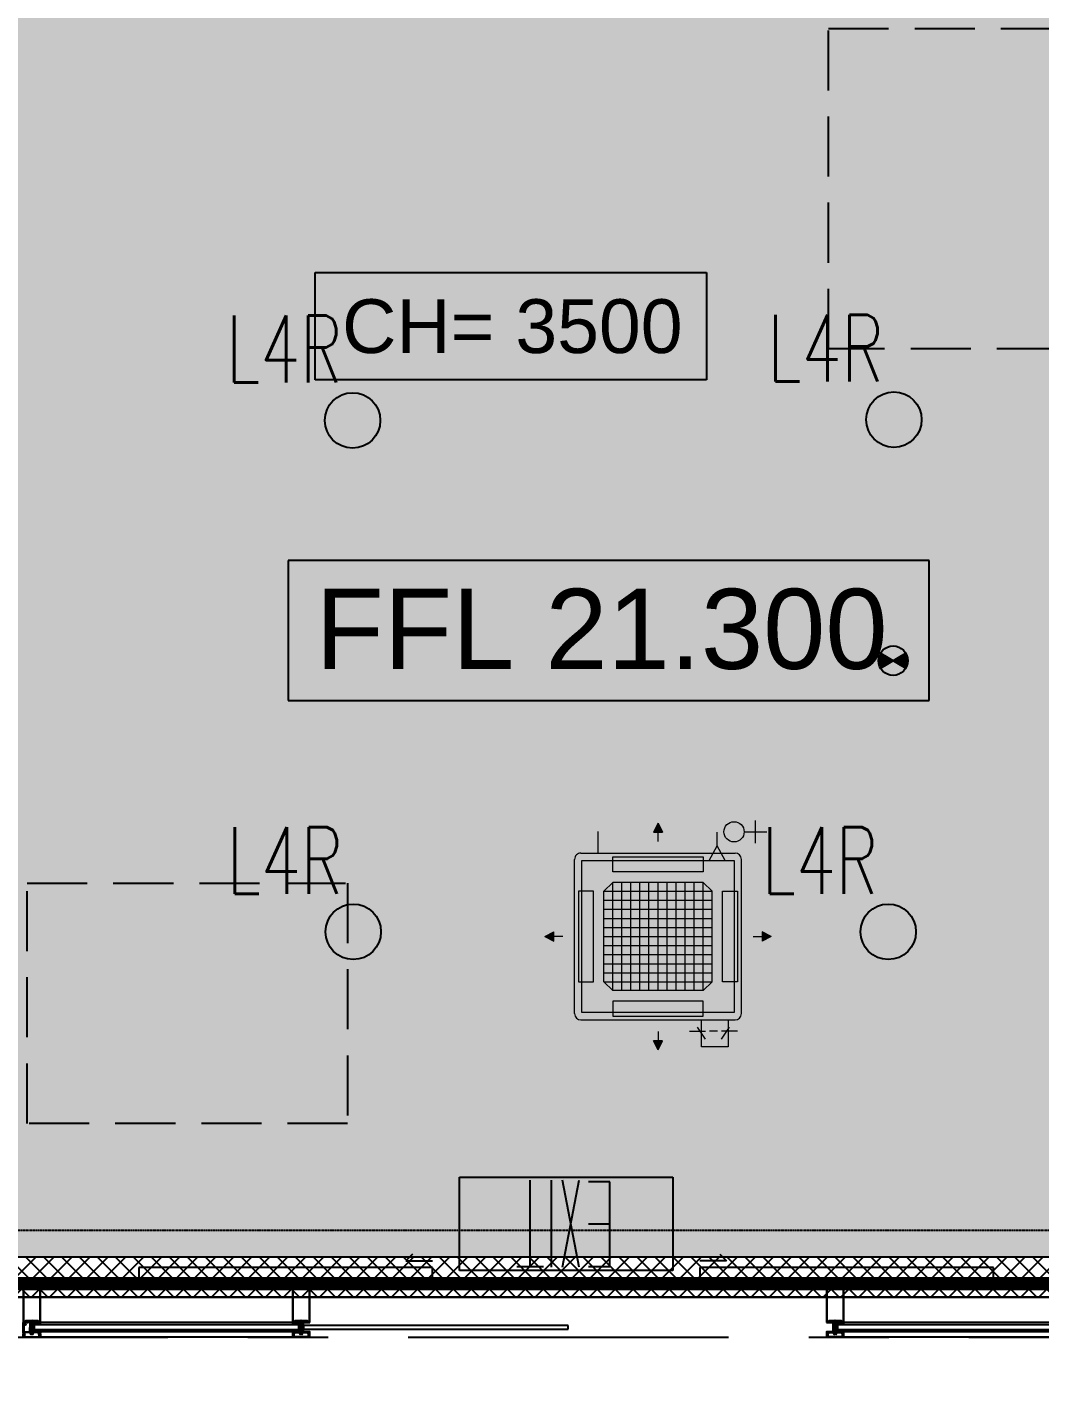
# Model space of a CAD drawing. Header units: millimetres. Extents: x -92759 to 184353, y -15225 to 86714.
# Drawn here: x -51233 to -47441, y 29966 to 35046 of the extents above; entities that cross this region are included whole.
import ezdxf

# ---------------------------------------------------------------- set-up
doc = ezdxf.new("R2010")
doc.units = ezdxf.units.MM
for name, pattern in [('Dash', [952.5, 476.25, -476.25]), ('HIDDEN', [0.375, 0.25, -0.125]), ('IDA - Grid Line', [2100, 1200, -300, 300, -300]), ('IDA - Hidden 065', [322.5, 225, -97.5])]:
    doc.linetypes.add(name, pattern=pattern)
for name, color, linetype in [('0-1', 9, 'Continuous'), ('0-Motion Sensor', 1, 'Continuous'), ('A-_ANOT----_D', 8, 'Continuous'), ('A-_CLADMULN_E', 8, 'Continuous'), ('A-_CLADPANL_E', 8, 'Continuous'), ('A-_DETA----_ED', 8, 'Continuous'), ('A-_DOOR----_E', 8, 'Continuous'), ('A-_FURT----_E-1', 8, 'Continuous'), ('A-_WALL----_E', 8, 'Continuous'), ('A-PATT-CONC', 8, 'Continuous'), ('E-_LITG _ CKT -DB', 1, 'HIDDEN'), ('E-legend', 1, 'Continuous'), ('HF', 7, 'Continuous'), ('HF Text', 7, 'Continuous'), ('M-ACMV_FCU', 5, 'Continuous'), ('PDF_M-_ACON----_E-N', 7, 'Continuous')]:
    doc.layers.add(name, color=color, linetype=linetype)
for name, color, linetype, lineweight in [('A--', 134, '500-1-RP', 25), ('HFI 9MM FPB', 94, 'Continuous', 5), ('M-ACMV_CDP', 190, 'DRAIN_PIPE', 25), ('M-ACMV_FCU-2', 86, 'Continuous', 9), ('M-ACMV_PWR', 1, 'REFRIGERANT', 25), ('M-ACMV_REF_PIPE', 134, '500-1-RP', 25), ('M-ACMV_VCD', 7, 'Continuous', 25)]:
    doc.layers.add(name, color=color, linetype=linetype, lineweight=lineweight)
for name, color, linetype, true_color in [('A-_DETA----_E-3', 1, 'IDA - Hidden 065', 0xff0000), ('A-_DETA----_ED-1', 9, 'Continuous', 0x808080), ('A-_DETA----_ED-2', 1, 'Continuous', 0xff0000), ('E-_LIGT----_E', 1, 'Continuous', 0xff0000), ('S-_ANOTGRID_E-1', 9, 'IDA - Grid Line', 0x808080)]:
    doc.layers.add(name, color=color, linetype=linetype, true_color=true_color)
doc.styles.add('Arial_2', font='arial.ttf', dxfattribs={"height": 300})
doc.styles.add('Arial_4', font='arial.ttf', dxfattribs={"height": 1.8})
doc.styles.add('Simplex', font='simplex_.ttf', dxfattribs={"width": 0.7, "height": 450})
doc.styles.get("Standard").update_dxf_attribs({"font": 'arial.ttf'})
doc.linetypes.add('500-1-RP', pattern='A,0.75,-0.5,0.75,-0.5,0.75,-0.5,0.75,-1.7,["RP",Standard,S=1,R=0,X=-1,Y=-0.5],-1.7', length=7.9)
doc.linetypes.add('DRAIN_PIPE', pattern='A,0.5,-0.2,["D",Standard,S=0.1,R=0,X=-0.1,Y=-0.05],-0.25', length=0.95)
doc.linetypes.add('REFRIGERANT', pattern='A,15,-5.08,["R",Standard,S=2.54,R=0,X=-2.54,Y=-1.27],-5.08', length=25.16)

# ---------------------------------------------------------------- blocks, each defined once
blk = doc.blocks.new('IDA - Exit Sign - IDA - Exit Sign - One Side-7541936-BLK8_RHH_1ST STOREY PLAN')
at = {"layer": 'A-_DETA----_ED-2'}
for p, q in [((-163.9, -115.1), (-163.9, -432.5)), ((-83.9, -115.1), (-163.9, -115.1)), ((-48.9, -112.8), (14, -437.8)), ((14, -112.8), (-48.9, -437.8)), ((55.1, -112.8), (55.1, -437.8)), ((185.1, -115.3), (85.1, -115.3)), ((135.1, -115.3), (135.1, -437.8)), ((-83.9, -275), (-163.9, -275)), ((-163.9, -432.5), (-83.9, -432.5))]:
    blk.add_line(p, q, dxfattribs=at)
at = {"layer": 'E-_LIGT----_E'}
for p, q in [((-400, -450), (-400, -100)), ((-400, -100), (400, -100)), ((400, -100), (400, -450)), ((400, -450), (-400, -450))]:
    blk.add_line(p, q, dxfattribs=at)
blk = doc.blocks.new('IDA - CurtainPanel - Glazed Panel - Single - Clear-10190687-BLK8_RHH_1ST STOREY PLAN')
at = {"layer": 'A-_CLADPANL_E'}
for p, q in [((495.65625, 9), (-495.65625, 9)), ((-495.65625, 9), (-495.65625, -9)), ((495.65625, -9), (495.65625, 9)), ((-495.65625, -9), (495.65625, -9))]:
    blk.add_line(p, q, dxfattribs=at)
blk = doc.blocks.new('Rectangular Mullion - IDA - Rectangular - 200mm - Bottom - Left-10190701-BLK8_RHH_1ST STOREY PLAN')
at = {"layer": 'A-_CLADMULN_E'}
for p, q in [((4564.5, -42738.8), (3621, -42738.8)), ((3621, -42892.3), (3621, -42883.8)), ((4564.5, -42883.8), (3621, -42883.8)), ((3621, -42918.8), (3621, -42910.3)), ((4564.5, -42918.8), (3621, -42918.8)), ((4564.5, -42883.8), (4564.5, -42892.3)), ((4564.5, -42910.3), (4564.5, -42918.3)), ((4564.5, -42938.8), (3621, -42938.8))]:
    blk.add_line(p, q, dxfattribs=at)
blk = doc.blocks.new('Rectangular Mullion - IDA - Rectangular - 200mm - Bottom - Left-10190693-BLK8_RHH_1ST STOREY PLAN')
at = {"layer": 'A-_CLADMULN_E'}
for p, q in [((7556, -42738.8), (6629.5, -42738.8)), ((6629.5, -42892.3), (6629.5, -42883.8)), ((7579.8, -42883.8), (6629.5, -42883.8)), ((6629.5, -42918.3), (6629.5, -42910.3)), ((7556, -42918.8), (6629.5, -42918.8)), ((7597, -42938.8), (6629.5, -42938.8))]:
    blk.add_line(p, q, dxfattribs=at)
blk = doc.blocks.new('Rectangular Mullion - 200L X 65D mm-7421965-BLK8_RHH_1ST STOREY PLAN')
at = {"layer": 'A-_DETA----_ED'}
for p, q in [((32.5, 162.5), (-32.5, 162.5)), ((-32.5, 162.5), (-32.5, 17.5)), ((-30, 160), (-25.1, 160)), ((-30, 20), (-30, 160)), ((-23.6, 158.4), (-23.6, 156.9)), ((-23.6, 156.9), (-17.7, 156.9)), ((-17.7, 156.9), (-17.7, 158.4)), ((-16.1, 160), (16.1, 160)), ((17.7, 158.4), (17.7, 156.9)), ((17.7, 156.9), (23.6, 156.9)), ((23.6, 156.9), (23.6, 158.4)), ((25.1, 160), (30, 160)), ((30, 160), (30, 20)), ((32.5, 17.5), (32.5, 162.5)), ((-32.5, 11.2), (-32.5, 17.5)), ((-32.5, 17.5), (-21, 17.5)), ((-32.5, 11.2), (-23.1, 11.2)), ((-32.5, -22.7), (-32.5, 11.2)), ((-24, 20), (-30, 20)), ((-30, 7.1), (-30, -16)), ((-23.1, 8.6), (-28.4, 8.6)), ((-24, 23.1), (-24, 20)), ((-23.3, 17.5), (-23.3, 11.2)), ((-4.1, 23.8), (-23.2, 23.8)), ((-22.3, 10.4), (-22.3, 9.4)), ((-20.2, 21.3), (-17.9, 21.3)), ((-17.1, 17.5), (-13.8, 17.5)), ((-13.1, 18.3), (-13.1, 20.5)), ((-12.3, 21.3), (-5.9, 21.3)), ((-10.5, 21.3), (-10.5, 19.4)), ((-9.7, 18.7), (-8, 18.7)), ((-8, 18.7), (-8, 2)), ((-7.7, 1.7), (-6.7, 1.7)), ((-6.4, 1.5), (-6.4, 0.1)), ((-5.4, 4.6), (-5.4, 19.8)), ((-3.5, 4.6), (-5.4, 4.6)), ((-5.1, 20.5), (-5.1, 18.3)), ((-4.3, 17.5), (-0.8, 17.5)), ((-2.6, 20.8), (-2.6, 22.3)), ((2.6, 20.8), (-2.6, 20.8)), ((-2.5, -1.8), (-1.1, 3.8)), ((-0.8, 17.5), (0, 18.3)), ((0, 18.3), (0.8, 17.5)), ((0.8, 17.5), (4.3, 17.5)), ((1.1, 3.8), (2.5, -1.8)), ((2.6, 22.3), (2.6, 20.8)), ((5.4, 4.6), (3.5, 4.6)), ((23.2, 23.8), (4.1, 23.8)), ((5.1, 18.3), (5.1, 20.5)), ((5.4, 19.8), (5.4, 4.6)), ((5.9, 21.3), (12.3, 21.3)), ((6.4, 0.1), (6.4, 1.5)), ((6.7, 1.7), (7.7, 1.7)), ((8, 18.7), (9.7, 18.7)), ((8, 2), (8, 18.7)), ((10.5, 19.4), (10.5, 21.3)), ((13.1, 20.5), (13.1, 18.3)), ((13.8, 17.5), (17.1, 17.5)), ((17.9, 21.3), (20.2, 21.3)), ((21, 17.5), (32.5, 17.5)), ((24, 20), (24, 23.1)), ((30, 20), (24, 20)), ((-32.5, -37.5), (-32.5, -25.3)), ((32.5, -37.5), (-32.5, -37.5)), ((-30.7, -23.5), (-31.7, -23.5)), ((-30.5, -25.8), (-31.2, -25.8)), ((-31.2, -25.8), (-31.2, -36.2)), ((-31.2, -36.2), (-15.9, -36.2)), ((-31, -23.7), (-30.5, -23.7)), ((-27.6, -30.6), (-30.3, -26)), ((-28.4, -17.5), (-5.7, -17.5)), ((-27.4, -20), (-27.4, -26.9)), ((-8.3, -20), (-27.4, -20)), ((-27.4, -26.9), (-25.9, -29.6)), ((-15.9, -36.2), (0, -36)), ((-8.3, -20), (-7.6, -20.7)), ((-8, -12.1), (-8, -0.5)), ((-6.9, -12.1), (-8, -12.1)), ((-6.7, -0.2), (-7.7, -0.2)), ((-0.4, -20.7), (-7.6, -20.7)), ((-6.9, -12.1), (-6.6, -12.5)), ((-6.6, -12.5), (-6.2, -12.1)), ((-6.2, -12.1), (-4.3, -12.1)), ((-5.3, -17.1), (-5.7, -17.5)), ((-5, -17.5), (-5.3, -17.1)), ((5, -17.5), (-5, -17.5)), ((-2.4, -1.4), (-4.9, -4.3)), ((-4.9, -4.3), (4.9, -4.3)), ((-4.9, -4.3), (-4.9, -12.1)), ((-4.3, -12.1), (-3.9, -12.5)), ((-3.9, -12.5), (-3.6, -12.1)), ((-3.6, -12.1), (-2.5, -12.1)), ((-2.5, -12.1), (-2.5, -1.6)), ((2.4, -1.4), (-2.4, -1.4)), ((-0.4, -20.7), (0, -20.3)), ((0, -20.3), (0.4, -20.7)), ((0, -36), (15.9, -36.2)), ((7.6, -20.7), (0.4, -20.7)), ((4.9, -4.3), (2.4, -1.4)), ((2.5, -1.8), (2.5, -12.1)), ((2.5, -12.1), (3.6, -12.1)), ((3.6, -12.1), (3.9, -12.5)), ((3.9, -12.5), (4.3, -12.1)), ((4.3, -12.1), (6.2, -12.1)), ((4.9, -4.3), (4.9, -12.1)), ((5.3, -17.1), (5, -17.5)), ((5.7, -17.5), (5.3, -17.1)), ((5.7, -17.5), (25.9, -17.5)), ((6.2, -12.1), (6.6, -12.5)), ((6.6, -12.5), (6.9, -12.1)), ((7.7, -0.2), (6.7, -0.2)), ((8, -12.1), (6.9, -12.1)), ((7.6, -20.7), (8.3, -20)), ((8, -12.1), (8, -0.5)), ((23, -20), (8.3, -20)), ((15.9, -36.2), (31.2, -36.2)), ((23, -22), (23, -20)), ((27.4, -23.5), (24.5, -23.5)), ((25.9, -29.6), (27.4, -26.9)), ((26.8, -21.3), (29, -21.3)), ((27.4, -26.9), (27.4, -23.5)), ((30.3, -26), (27.6, -30.6)), ((29.9, -17.5), (32, -17.5)), ((30.5, -23.7), (31, -23.7)), ((31.2, -25.8), (30.5, -25.8)), ((31.7, -23.5), (30.7, -23.5)), ((31.2, -36.2), (31.2, -25.8)), ((32.5, -18), (32.5, -22.7)), ((32.5, -25.3), (32.5, -37.5))]:
    blk.add_line(p, q, dxfattribs=at)
for centre, radius, start, end in [((-25.1, 158.4), 1.52, 0, 90), ((-16.1, 158.4), 1.52, 90, 180), ((16.1, 158.4), 1.52, 0, 90), ((25.1, 158.4), 1.52, 90, 180), ((-28.4, 7.1), 1.52, 90, 180), ((-23.2, 23.1), 0.762, 90, 180), ((-23.1, 10.4), 0.762, 360, 90), ((-23.1, 9.4), 0.762, 270, 0), ((-20.2, 20), 1.27, 90, 180), ((-19.2, 19.8), 2.29, 180, 225.1897), ((-21, 17.9), 0.381, 270, 45.1897), ((-17.9, 20), 1.27, 0, 90), ((-17.1, 17.9), 0.381, 134.8103, 270), ((-18.9, 19.8), 2.29, 314.8103, 0), ((-13.8, 18.3), 0.762, 270, 0), ((-12.3, 20.5), 0.762, 90, 180), ((-9.7, 19.4), 0.762, 180, 270), ((-7.7, 2), 0.254, 180, 270), ((-6.9, 19.8), 1.52, 360, 90), ((-6.7, 1.5), 0.254, 360, 90), ((-6.7, 0.1), 0.254, 270, 360), ((-5.9, 20.5), 0.762, 0, 90), ((-4.3, 18.3), 0.762, 180, 270), ((-4.1, 22.3), 1.52, 360, 90), ((0, 3.5), 3.63, 17.5064, 162.4936), ((0, 3.5), 1.09, 15, 165), ((4.1, 22.3), 1.52, 90, 180), ((4.3, 18.3), 0.762, 270, 0), ((5.9, 20.5), 0.762, 90, 180), ((6.9, 19.8), 1.52, 90, 180), ((6.7, 1.5), 0.254, 90, 180), ((6.7, 0.1), 0.254, 180, 270), ((7.7, 2), 0.254, 270, 0), ((9.7, 19.4), 0.762, 270, 0), ((12.3, 20.5), 0.762, 0, 90), ((13.8, 18.3), 0.762, 180, 270), ((17.9, 20), 1.27, 90, 180), ((18.9, 19.8), 2.29, 180, 225.1897), ((17.1, 17.9), 0.381, 270, 45.1897), ((20.2, 20), 1.27, 0, 90), ((21, 17.9), 0.381, 134.8103, 270), ((19.2, 19.8), 2.29, 314.8103, 360), ((23.2, 23.1), 0.762, 0, 90), ((-31.7, -22.7), 0.762, 180, 270), ((-31, -25.3), 1.52, 90, 180), ((-30.7, -24.8), 1.27, 288.6629, 90), ((-30.5, -24.8), 1.02, 270, 90), ((-28.4, -16), 1.52, 180, 270), ((-26.8, -30.1), 1.02, 210, 30), ((-7.7, -0.5), 0.254, 90, 180), ((7.7, -0.5), 0.254, 0, 90), ((24.5, -22), 1.52, 180, 270), ((27.8, -19.8), 2.29, 134.8103, 180), ((26.8, -20), 1.27, 180, 270), ((26.8, -30.1), 1.02, 150, 330), ((25.9, -17.9), 0.381, 314.8103, 90), ((29, -20), 1.27, 270, 0), ((29.9, -17.9), 0.381, 90, 225.1897), ((30.7, -24.8), 1.27, 90, 251.3371), ((30.5, -24.8), 1.02, 90, 270), ((28, -19.8), 2.29, 0, 45.1897), ((31, -25.3), 1.52, 360, 90), ((31.7, -22.7), 0.762, 270, 0), ((32, -18), 0.508, 0, 90)]:
    blk.add_arc(centre, radius, start, end, dxfattribs=at)
at = {"layer": 'A-_DETA----_ED-1'}
for p, q in [((0, 25.9), (-2.4, 23.5)), ((-2.4, 23.5), (-2.4, -1.4)), ((2.4, 23.5), (0, 25.9)), ((2.4, -1.4), (2.4, 23.5)), ((-8, -17.5), (-8, -12.1)), ((-6.3, -21.7), (-6.3, -20.7)), ((6.3, -21.7), (-6.3, -21.7)), ((-5.2, -25.2), (-5.2, -21.7)), ((-5.1, -25.3), (5.1, -25.3)), ((3.9, -26.1), (-3.9, -26.1)), ((-2.6, -25.2), (-2.6, -21.7)), ((-2.5, -12.1), (-2.5, -17.5)), ((2.5, -12.1), (2.5, -17.5)), ((2.6, -25.2), (2.6, -21.7)), ((5.2, -25.2), (5.2, -21.7)), ((6.3, -20.7), (6.3, -21.7)), ((8, -12.1), (8, -17.5))]:
    blk.add_line(p, q, dxfattribs=at)
for centre, radius, start, end in [((-3.9, -24.7), 1.38, 200.9416, 339.0732), ((0, -21.9), 4.19, 234.2873, 305.7127), ((3.9, -24.7), 1.38, 200.9416, 339.0732)]:
    blk.add_arc(centre, radius, start, end, dxfattribs=at)
blk = doc.blocks.new('Rectangular Mullion - IDA - Rectangular - 200mm - Bottom - Left-9692084-BLK8_RHH_1ST STOREY PLAN')
at = {"layer": 'A-_CLADMULN_E'}
for p, q in [((0, 37.5), (-65, 37.5)), ((-65, 37.5), (-65, 17.5)), ((-65, 17.5), (-41, 17.5)), ((-41, 17.5), (-41, -17.5)), ((0, -162.5), (0, 37.5)), ((-41, -17.5), (-65, -17.5)), ((-65, -17.5), (-65, -162.5)), ((-65, -162.5), (0, -162.5))]:
    blk.add_line(p, q, dxfattribs=at)
blk = doc.blocks.new('Rectangular Mullion - 200L X 65D mm-6848285-BLK8_RHH_1ST STOREY PLAN')
at = {"layer": 'A-_DETA----_ED'}
for p, q in [((32.5, 163), (-32.5, 163)), ((-32.5, 163), (-32.5, 18)), ((-30, 160.5), (-25.1, 160.5)), ((-30, 20.5), (-30, 160.5)), ((-23.6, 158.9), (-23.6, 157.4)), ((-23.6, 157.4), (-17.7, 157.4)), ((-17.7, 157.4), (-17.7, 158.9)), ((-16.1, 160.5), (16.1, 160.5)), ((17.7, 158.9), (17.7, 157.4)), ((17.7, 157.4), (23.6, 157.4)), ((23.6, 157.4), (23.6, 158.9)), ((25.1, 160.5), (30, 160.5)), ((30, 160.5), (30, 20.5)), ((32.5, 18), (32.5, 163)), ((-32.5, 18), (-21, 18)), ((-24, 20.5), (-30, 20.5)), ((-24, 23.6), (-24, 20.5)), ((-4.1, 24.3), (-23.2, 24.3)), ((-20.2, 21.8), (-17.9, 21.8)), ((-17.1, 18), (-13.8, 18)), ((-13.1, 18.8), (-13.1, 21)), ((-12.3, 21.8), (-5.9, 21.8)), ((-10.5, 21.8), (-10.5, 19.9)), ((-9.7, 19.2), (-8, 19.2)), ((-8, 19.2), (-8, 2.5)), ((-8, -11.6), (-8, 0)), ((-7.7, 2.2), (-6.7, 2.2)), ((-6.7, 0.3), (-7.7, 0.3)), ((-6.4, 2), (-6.4, 0.6)), ((-5.4, 5.1), (-5.4, 20.3)), ((-3.5, 5.1), (-5.4, 5.1)), ((-5.1, 21), (-5.1, 18.8)), ((-4.3, 18), (-0.8, 18)), ((-2.6, 21.3), (-2.6, 22.8)), ((2.6, 21.3), (-2.6, 21.3)), ((-2.5, -1.3), (-1.1, 4.3)), ((-0.8, 18), (0, 18.8)), ((0, 18.8), (0.8, 18)), ((0.8, 18), (4.3, 18)), ((1.1, 4.3), (2.5, -1.3)), ((2.6, 22.8), (2.6, 21.3)), ((5.4, 5.1), (3.5, 5.1)), ((23.2, 24.3), (4.1, 24.3)), ((5.1, 18.8), (5.1, 21)), ((5.4, 20.3), (5.4, 5.1)), ((5.9, 21.8), (12.3, 21.8)), ((6.4, 0.6), (6.4, 2)), ((6.7, 2.2), (7.7, 2.2)), ((7.7, 0.3), (6.7, 0.3)), ((8, 19.2), (9.7, 19.2)), ((8, 2.5), (8, 19.2)), ((8, -11.6), (8, 0)), ((10.5, 19.9), (10.5, 21.8)), ((13.1, 21), (13.1, 18.8)), ((13.8, 18), (17.1, 18)), ((17.9, 21.8), (20.2, 21.8)), ((21, 18), (32.5, 18)), ((24, 20.5), (24, 23.6)), ((30, 20.5), (24, 20.5)), ((-32.5, -17.5), (-32.5, -22.2)), ((-32.5, -24.8), (-32.5, -37)), ((-32.5, -37), (32.5, -37)), ((-29.9, -17), (-32, -17)), ((-31.7, -23), (-30.7, -23)), ((-31.2, -25.3), (-30.5, -25.3)), ((-31.2, -35.7), (-31.2, -25.3)), ((-15.9, -35.7), (-31.2, -35.7)), ((-30.5, -23.2), (-31, -23.2)), ((-30.3, -25.5), (-27.6, -30.1)), ((-26.8, -20.8), (-29, -20.8)), ((-27.4, -23), (-24.5, -23)), ((-27.4, -26.4), (-27.4, -23)), ((-25.9, -29.1), (-27.4, -26.4)), ((-5.7, -17), (-25.9, -17)), ((-23, -19.5), (-8.3, -19.5)), ((-23, -21.5), (-23, -19.5)), ((0, -35.5), (-15.9, -35.7)), ((-8.3, -19.5), (-7.6, -20.2)), ((-6.9, -11.6), (-8, -11.6)), ((-0.4, -20.2), (-7.6, -20.2)), ((-6.9, -11.6), (-6.6, -12)), ((-6.6, -12), (-6.2, -11.6)), ((-6.2, -11.6), (-4.3, -11.6)), ((-5.3, -16.6), (-5.7, -17)), ((-5, -17), (-5.3, -16.6)), ((5, -17), (-5, -17)), ((-2.4, -0.9), (-4.9, -3.8)), ((-4.9, -3.8), (4.9, -3.8)), ((-4.9, -3.8), (-4.9, -11.6)), ((-4.3, -11.6), (-3.9, -12)), ((-3.9, -12), (-3.6, -11.6)), ((-3.6, -11.6), (-2.5, -11.6)), ((-2.5, -11.6), (-2.5, -1.1)), ((2.4, -0.9), (-2.4, -0.9)), ((-0.4, -20.2), (0, -19.8)), ((0, -19.8), (0.4, -20.2)), ((15.9, -35.7), (0, -35.5)), ((7.6, -20.2), (0.4, -20.2)), ((4.9, -3.8), (2.4, -0.9)), ((2.5, -1.3), (2.5, -11.6)), ((2.5, -11.6), (3.6, -11.6)), ((3.6, -11.6), (3.9, -12)), ((3.9, -12), (4.3, -11.6)), ((4.3, -11.6), (6.2, -11.6)), ((4.9, -3.8), (4.9, -11.6)), ((5.3, -16.6), (5, -17)), ((5.7, -17), (5.3, -16.6)), ((25.9, -17), (5.7, -17)), ((6.2, -11.6), (6.6, -12)), ((6.6, -12), (6.9, -11.6)), ((8, -11.6), (6.9, -11.6)), ((7.6, -20.2), (8.3, -19.5)), ((8.3, -19.5), (23, -19.5)), ((31.2, -35.7), (15.9, -35.7)), ((23, -19.5), (23, -21.5)), ((24.5, -23), (27.4, -23)), ((25.5, -19.5), (25.5, -19.3)), ((27.4, -26.4), (25.9, -29.1)), ((29, -20.8), (26.8, -20.8)), ((27.4, -23), (27.4, -26.4)), ((27.6, -30.1), (30.3, -25.5)), ((32, -17), (29.9, -17)), ((30.3, -19.3), (30.3, -19.5)), ((31, -23.2), (30.5, -23.2)), ((30.5, -25.3), (31.2, -25.3)), ((30.7, -23), (31.7, -23)), ((31.2, -25.3), (31.2, -35.7)), ((32.5, -22.2), (32.5, -17.5)), ((32.5, -37), (32.5, -24.8))]:
    blk.add_line(p, q, dxfattribs=at)
for centre, radius, start, end in [((-25.1, 158.9), 1.52, 0, 90), ((-16.1, 158.9), 1.52, 90, 180), ((16.1, 158.9), 1.52, 0, 90), ((25.1, 158.9), 1.52, 90, 180), ((-23.2, 23.6), 0.762, 90, 180), ((-20.2, 20.5), 1.27, 90, 180), ((-19.2, 20.3), 2.29, 180, 225.1897), ((-21, 18.4), 0.381, 270, 45.1897), ((-17.9, 20.5), 1.27, 0, 90), ((-17.1, 18.4), 0.381, 134.8103, 270), ((-18.9, 20.3), 2.29, 314.8103, 0), ((-13.8, 18.8), 0.762, 270, 0), ((-12.3, 21), 0.762, 90, 180), ((-9.7, 19.9), 0.762, 180, 270), ((-7.7, 2.5), 0.254, 180, 270), ((-7.7, 0), 0.254, 90, 180), ((-6.9, 20.3), 1.52, 360, 90), ((-6.7, 2), 0.254, 360, 90), ((-6.7, 0.6), 0.254, 270, 360), ((-5.9, 21), 0.762, 0, 90), ((-4.3, 18.8), 0.762, 180, 270), ((-4.1, 22.8), 1.52, 360, 90), ((0, 4), 3.63, 17.5064, 162.4936), ((0, 4), 1.09, 15, 165), ((4.1, 22.8), 1.52, 90, 180), ((4.3, 18.8), 0.762, 270, 0), ((5.9, 21), 0.762, 90, 180), ((6.9, 20.3), 1.52, 90, 180), ((6.7, 2), 0.254, 90, 180), ((6.7, 0.6), 0.254, 180, 270), ((7.7, 2.5), 0.254, 270, 0), ((7.7, 0), 0.254, 0, 90), ((9.7, 19.9), 0.762, 270, 0), ((12.3, 21), 0.762, 0, 90), ((13.8, 18.8), 0.762, 180, 270), ((17.9, 20.5), 1.27, 90, 180), ((18.9, 20.3), 2.29, 180, 225.1897), ((17.1, 18.4), 0.381, 270, 45.1897), ((20.2, 20.5), 1.27, 0, 90), ((21, 18.4), 0.381, 134.8103, 270), ((19.2, 20.3), 2.29, 314.8103, 0), ((23.2, 23.6), 0.762, 0, 90), ((-32, -17.5), 0.508, 90, 180), ((-31.7, -22.2), 0.762, 180, 270), ((-31, -24.8), 1.52, 90, 180), ((-30.7, -24.3), 1.27, 288.6629, 90), ((-30.5, -24.3), 1.02, 270, 90), ((-28, -19.3), 2.29, 134.8103, 180), ((-29, -19.5), 1.27, 180, 270), ((-29.9, -17.4), 0.381, 314.8103, 90), ((-26.8, -29.6), 1.02, 210, 30), ((-26.8, -19.5), 1.27, 270, 0), ((-25.9, -17.4), 0.381, 90, 225.1897), ((-27.8, -19.3), 2.29, 0, 45.1897), ((-24.5, -21.5), 1.52, 270, 0), ((24.5, -21.5), 1.52, 180, 270), ((27.8, -19.3), 2.29, 134.8103, 180), ((26.8, -19.5), 1.27, 180, 270), ((26.8, -29.6), 1.02, 150, 330), ((25.9, -17.4), 0.381, 314.8103, 90), ((29, -19.5), 1.27, 270, 0), ((29.9, -17.4), 0.381, 90, 225.1897), ((30.7, -24.3), 1.27, 90, 251.3371), ((30.5, -24.3), 1.02, 90, 270), ((28, -19.3), 2.29, 0, 45.1897), ((31, -24.8), 1.52, 360, 90), ((31.7, -22.2), 0.762, 270, 0), ((32, -17.5), 0.508, 0, 90)]:
    blk.add_arc(centre, radius, start, end, dxfattribs=at)
at = {"layer": 'A-_DETA----_ED-1'}
for p, q in [((0, 26.4), (-2.4, 24)), ((-2.4, 24), (-2.4, -0.9)), ((2.4, 24), (0, 26.4)), ((2.4, -0.9), (2.4, 24)), ((-8, -17), (-8, -11.6)), ((-6.3, -21.2), (-6.3, -20.2)), ((6.4, -21.2), (-6.3, -21.2)), ((-5.2, -24.7), (-5.2, -21.2)), ((-5.1, -24.8), (5.1, -24.8)), ((3.9, -25.6), (-3.9, -25.6)), ((-2.6, -24.7), (-2.6, -21.2)), ((-2.5, -11.6), (-2.5, -17)), ((2.5, -11.6), (2.5, -17)), ((2.6, -24.7), (2.6, -21.2)), ((5.2, -24.7), (5.2, -21.2)), ((6.4, -20.2), (6.4, -21.2)), ((8, -11.6), (8, -17))]:
    blk.add_line(p, q, dxfattribs=at)
for centre, radius, start, end in [((-3.9, -24.2), 1.38, 200.9416, 339.0732), ((0, -21.4), 4.19, 234.2873, 305.7127), ((3.9, -24.2), 1.38, 200.9416, 339.0732)]:
    blk.add_arc(centre, radius, start, end, dxfattribs=at)
blk = doc.blocks.new('Rectangular Mullion - IDA - Rectangular - 200mm - Center-9692080-BLK8_RHH_1ST STOREY PLAN')
at = {"layer": 'A-_CLADMULN_E'}
for p, q in [((-32.5, 17), (-32.5, 37)), ((-32.5, 37), (32.5, 37)), ((-8.6875, 17), (-32.5, 17)), ((-8.6875, -18), (-8.6875, 17)), ((32.5, 17), (8.6875, 17)), ((8.6875, 17), (8.6875, -18)), ((32.5, 37), (32.5, 17)), ((-32.5, -163), (-32.5, -18)), ((-32.5, -18), (-8.6875, -18)), ((8.6875, -18), (32.5, -18)), ((32.5, -18), (32.5, -163)), ((32.5, -163), (-32.5, -163))]:
    blk.add_line(p, q, dxfattribs=at)
blk = doc.blocks.new('IDA - F - Double - Sliding - 2000L x 2200H - B8-SD01-10566338-BLK8_RHH_1ST STOREY PLAN')
at = {"layer": 'A-_DOOR----_E'}
for p, q in [((-500, -174), (-1600, -174)), ((-1600, -174), (-1600, -224)), ((-500, -224), (-500, -174)), ((1600, -174), (500, -174)), ((500, -174), (500, -224)), ((1600, -224), (1600, -174)), ((-1600, -224), (-500, -224)), ((-575, -274), (-600, -249)), ((-600, -249), (-500, -249)), ((500, -224), (1600, -224)), ((600, -249), (500, -249)), ((575, -274), (600, -249))]:
    blk.add_line(p, q, dxfattribs=at)
blk = doc.blocks.new('Spot Elevations - 16L x 3_5H - SFL-7417601-BLK8_RHH_1ST STOREY PLAN')
at = {"layer": 'A-_ANOT----_D'}
for p, q in [((16, 3.5), (0, 3.5)), ((0, 3.5), (0, 0)), ((16, 0), (16, 3.5)), ((0, 0), (16, 0))]:
    blk.add_line(p, q, dxfattribs=at)
blk = doc.blocks.new('A$Cb2bf8f38')
at = {"layer": 'A-_DETA----_E-3'}
for p, q in [((-5298.8, 1300), (-5298.8, 2500)), ((-5298.8, 2500), (-3798.8, 2500)), ((-3798.8, 1300), (-5298.8, 1300)), ((-8300, -700), (-7100, -700)), ((-8300, -1600), (-8300, -700)), ((-7100, -700), (-7100, -1600)), ((-7100, -1600), (-8300, -1600))]:
    blk.add_line(p, q, dxfattribs=at)
at = {"layer": 'A-_WALL----_E'}
for p, q in [((-6274, -2356.3), (-7265.3, -2356.3)), ((-7265.3, -2356.3), (-7265.3, -2369.8)), ((-7265.3, -2369.8), (-6274, -2369.8)), ((-6274, -2369.8), (-6274, -2356.3))]:
    blk.add_line(p, q, dxfattribs=at)
at = {"layer": 'S-_ANOTGRID_E-1'}
blk.add_line((-38373.1, -2400), (13584.7, -2400), dxfattribs=at)
at = {"layer": 'A-_ANOT----_D', "xscale": 149.9999999999999, "yscale": 149.9999999999999, "zscale": 149.9999999999999}
blk.add_blockref('Spot Elevations - 16L x 3_5H - SFL-7417601-BLK8_RHH_1ST STOREY PLAN', (-7322.6, -16.8), dxfattribs=at)
at = {"layer": 'A-_CLADMULN_E'}
for name, p in [('Rectangular Mullion - 200L X 65D mm-7421965-BLK8_RHH_1ST STOREY PLAN', (-8282.5, -2363)), ('Rectangular Mullion - IDA - Rectangular - 200mm - Bottom - Left-10190701-BLK8_RHH_1ST STOREY PLAN', (-11871, 40538.3)), ('Rectangular Mullion - 200L X 65D mm-6848285-BLK8_RHH_1ST STOREY PLAN', (-7274, -2363)), ('Rectangular Mullion - 200L X 65D mm-6848285-BLK8_RHH_1ST STOREY PLAN', (-5274, -2363)), ('Rectangular Mullion - IDA - Rectangular - 200mm - Bottom - Left-10190693-BLK8_RHH_1ST STOREY PLAN', (-11871, 40538.3))]:
    blk.add_blockref(name, p, dxfattribs=at)
at = {"layer": 'A-_CLADMULN_E', "rotation": 180}
blk.add_blockref('Rectangular Mullion - IDA - Rectangular - 200mm - Bottom - Left-9692084-BLK8_RHH_1ST STOREY PLAN', (-8315, -2363), dxfattribs=at)
at = {"layer": 'A-_CLADMULN_E', "extrusion": (0, 0, -1), "rotation": 180}
for p in [(7274, -2363), (5274, -2363)]:
    blk.add_blockref('Rectangular Mullion - IDA - Rectangular - 200mm - Center-9692080-BLK8_RHH_1ST STOREY PLAN', p, dxfattribs=at)
at = {"layer": 'A-_CLADPANL_E'}
for p in [(-7778.3, -2363), (-4769.7, -2363)]:
    blk.add_blockref('IDA - CurtainPanel - Glazed Panel - Single - Clear-10190687-BLK8_RHH_1ST STOREY PLAN', p, dxfattribs=at)
at = {"layer": 'A-_DOOR----_E', "rotation": 180}
blk.add_blockref('IDA - F - Double - Sliding - 2000L x 2200H - B8-SD01-10566338-BLK8_RHH_1ST STOREY PLAN', (-6281.5, -2363), dxfattribs=at)
at = {"layer": 'A-_FURT----_E-1', "rotation": 180}
blk.add_blockref('IDA - Exit Sign - IDA - Exit Sign - One Side-7541936-BLK8_RHH_1ST STOREY PLAN', (-6281.5, -2250.5), dxfattribs=at)
at = {"layer": 'A-_ANOT----_D', "insert": (-7220.8, 401.8), "char_height": 300, "width": 2563.601, "attachment_point": 1, "line_spacing_factor": 0.941778, "style": 'Arial_2'}
blk.add_mtext('FFL 21.300', dxfattribs=at)
blk = doc.blocks.new('RCP_B8L1')
at = {"layer": 'A-PATT-CONC'}
h = blk.add_hatch(dxfattribs=at)
h.set_pattern_fill('ANSI37', color=256, scale=15)
h.set_pattern_definition([(45, (-200000, 500000), (-33.67596, 33.67596), []), (135, (-200000, 500000), (-33.67596, -33.67596), [])])
h.paths.add_polyline_path([(-2529.04966, 467793.20229), (-2529.04966, 464761.70958), (3170.94439, 464761.70958), (3170.94439, 457211.70958), (7770.95034, 457211.70958), (7770.95034, 457661.70958), (11460.95032, 457661.70958), (11460.95032, 456911.7134), (14170.95033, 456911.7134), (14170.95033, 472661.70958), (14020.95033, 472661.70958), (14020.95033, 457061.70958), (11610.95032, 457061.70958), (11610.95032, 457811.70958), (7620.95034, 457811.70958), (7620.95034, 457361.70958), (3320.94439, 457361.70958), (3320.94439, 464911.70958), (-2379.04966, 464911.70958), (-2379.04966, 467793.20229)])
at = {"layer": 'HFI 9MM FPB'}
h = blk.add_hatch(dxfattribs=at)
h.set_pattern_fill('ANSI33', color=256, scale=50)
h.paths.add_polyline_path([(3420.95034, 503711.71507), (3420.95034, 499961.70958), (14170.95033, 499961.70958), (14170.95033, 498786.70958), (14170.95033, 496961.70958), (14620.95033, 496961.70958), (14620.95033, 495861.70958), (14170.95033, 495861.70958), (14170.95033, 487961.70958), (14770.95033, 487961.70958), (14770.95033, 488411.70958), (17420.95033, 488411.70958), (17420.95033, 489484.4), (17420.95033, 489561.70958), (19070.95033, 489561.70958), (19070.95033, 488561.70958), (18870.95033, 488561.70958), (18870.95033, 487961.70958), (19070.95033, 487961.70958), (19070.95033, 485386.70958), (15770.95033, 485386.70958), (15770.95033, 486036.70958), (14170.95033, 486036.70958), (14170.95033, 474361.70958), (16695.95033, 474361.70958), (16695.95033, 472561.70958), (14827.95033, 472561.70958), (14827.95033, 472661.70958), (14170.95033, 472661.70958), (14170.95033, 456911.7134), (11460.95032, 456911.7134), (11460.95032, 457661.70958), (7770.95034, 457661.70958), (7770.95034, 457211.70958), (3170.94439, 457211.70958), (3170.94439, 464761.70958), (-2529.04966, 464761.70958), (-2529.04966, 475336.70958), (5770.95034, 475336.70958), (5770.95034, 465361.70958), (12071.95033, 465361.70958), (12071.95033, 486011.70958), (3321.95033, 486011.70958), (3321.95033, 497561.70958), (-2879.04966, 497561.70958), (-2879.04966, 499961.70958), (1920.95034, 499961.70958), (1920.95034, 503711.71507), (2120.95034, 503711.71507)])
h.paths.add_polyline_path([(13420.95033, 497861.70958), (13420.95033, 457661.70958), (12820.95033, 457661.70958), (12820.95033, 497861.70958), (-2178.96619, 497861.70958), (-2178.96619, 499661.70958), (13420.95033, 499661.70958)], flags=16)
h.paths.add_polyline_path([(12070.95033, 496961.70958), (3671.95033, 496961.70959), (3671.95033, 486161.70959), (12070.95033, 486161.70958)], flags=16)
h.paths.add_polyline_path([(15120.95033, 488099.20958), (15120.95033, 486299.20958), (16320.95033, 486299.20958), (16320.95033, 485699.20958), (18720.95033, 485699.20958), (18720.95033, 488099.20958)], flags=16)
h.paths.add_polyline_path([(8070.95034, 463261.70958), (11870.95034, 463261.70958), (11870.95034, 459461.70958), (8070.95034, 459461.70958)], flags=0)
h.paths.add_polyline_path([(7920.95034, 463411.70958), (12020.95034, 463411.70958), (12020.95034, 459311.70958), (7920.95034, 459311.70958)], flags=16)
h.paths.add_polyline_path([(-1979.04966, 474849.20967), (5220.95034, 474849.20967), (5220.95034, 465249.22398), (-1979.04966, 465249.22398)], flags=16)
h.paths.add_polyline_path([(-2529.04966, 467793.20229), (-2529.04966, 464761.70958), (3170.94439, 464761.70958), (3170.94439, 457211.70958), (7770.95034, 457211.70958), (7770.95034, 457661.70958), (11460.95032, 457661.70958), (11460.95032, 456911.7134), (14170.95033, 456911.7134), (14170.95033, 472661.70958), (14020.95033, 472661.70958), (14020.95033, 457061.70958), (11610.95032, 457061.70958), (11610.95032, 457811.70958), (7620.95034, 457811.70958), (7620.95034, 457361.70958), (3320.94439, 457361.70958), (3320.94439, 464911.70958), (-2379.04966, 464911.70958), (-2379.04966, 467793.20229), (-2379.04966, 475186.70967), (5620.95034, 475186.70967), (5620.95034, 465211.72398), (12220.95033, 465211.72398), (12220.95033, 486011.70958), (12070.95033, 486011.70958), (12070.95033, 465361.72398), (5770.95034, 465361.72398), (5770.95034, 475336.70967), (-2529.04966, 475336.70967)], flags=16)
at = {"layer": 'HF'}
for points in [[(14170.95033, 472661.70958), (14170.95033, 456911.7134), (11460.95032, 456911.7134), (11460.95032, 457661.70958), (7770.95034, 457661.70958), (7770.95034, 457211.70958), (3170.94439, 457211.70958), (3170.94439, 464761.70958), (-2529.04966, 464761.70958), (-2529.04966, 475336.70958)], [(-2529.04966, 467793.20229), (-2529.04966, 464761.70958), (3170.94439, 464761.70958), (3170.94439, 457211.70958), (7770.95034, 457211.70958), (7770.95034, 457661.70958), (11460.95032, 457661.70958), (11460.95032, 456911.7134), (14170.95033, 456911.7134), (14170.95033, 472661.70958), (14020.95033, 472661.70958), (14020.95033, 457061.70958), (11610.95032, 457061.70958), (11610.95032, 457811.70958), (7620.95034, 457811.70958), (7620.95034, 457361.70958), (3320.94439, 457361.70958), (3320.94439, 464911.70958), (-2379.04966, 464911.70958), (-2379.04966, 467793.20229)]]:
    blk.add_lwpolyline(points, dxfattribs=at)
at = {"layer": 'HF', "linetype": 'Dash', "ltscale": 0.0005}
blk.add_lwpolyline([(12220.95033, 486011.70958), (12320.95033, 486011.70958), (12320.95033, 465111.72398), (5520.95034, 465111.72398), (5520.95034, 475086.70967), (-2279.04966, 475086.70967), (-2279.04966, 467793.20229), (-2279.04966, 465011.70958), (3420.94439, 465011.70958), (3420.94439, 457461.70958), (7520.95034, 457461.70958), (7520.95034, 457911.70958), (11710.95032, 457911.70958), (11710.95032, 457161.70958), (13920.95033, 457161.70958), (13920.95033, 472661.70958), (14020.95033, 472661.70958)], dxfattribs=at)
at = {"layer": 'HF Text', "insert": (4750.41842, 460947.53062), "char_height": 201.462343, "width": 1263.3462081, "attachment_point": 1, "style": 'Arial_4', "bg_fill": 16, "box_fill_scale": 1.5, "bg_fill_color": 256, "bg_fill_transparency": 0}
blk.add_mtext('CH= 3500', dxfattribs=at)
blk = doc.blocks.new('Motion Sensor')
at = {"layer": 'E-legend', "lineweight": 25}
h = blk.add_hatch(color=256, dxfattribs=at)
h.dxf.hatch_style = 1
h.paths.add_polyline_path([(10021, -17121.6), (9973.3, -17094.1, 0.131652), (9965.9, -17121.6, 0.131652), (9973.3, -17149.1)])
h = blk.add_hatch(color=256, dxfattribs=at)
h.dxf.hatch_style = 1
h.paths.add_polyline_path([(10068.6, -17094.1), (10021, -17121.6), (10068.6, -17149.1, 0.131652), (10076, -17121.6, 0.131652)])
for p, q in [((9973.3, -17094.1), (10068.6, -17149.1)), ((9973.3, -17149.1), (10068.6, -17094.1))]:
    blk.add_line(p, q, dxfattribs=at)
blk.add_circle((10021, -17121.6), 55, dxfattribs=at)
blk = doc.blocks.new('A$C020d881d')
at = {"layer": 'E-legend', "lineweight": 25}
blk.add_circle((818.7, 172), 103.8, dxfattribs=at)
at = {"layer": 'E-legend', "lineweight": 25, "style": 'Simplex', "width": 0.7}
blk.add_text('L4R', height=250, dxfattribs=at).set_placement((345.2, 314.3))
blk = doc.blocks.new('EL_B8_L1_R4')
at = {"color": 6, "linetype": 'HIDDEN', "ltscale": 40, "const_width": 50}
blk.add_lwpolyline([(13092.9, -27358.3), (13092.9, -43108.3), (10382.9, -43108.3), (10382.9, -42358.3), (6692.9, -42358.3), (6692.9, -42758.3), (2092.9, -42758.3), (2092.9, -35258.3), (-3607.1, -35258.3), (-3607.1, -24683.3), (4692.9, -24683.3), (4692.9, -34658.3), (10992.9, -34658.3), (10992.9, -14008.3), (2242.9, -14008.3), (2242.9, -2458.3), (-3957.1, -2458.3), (-3957.1, -58.3), (842.9, -58.3), (842.9, 3691.7), (2342.9, 3691.7), (2342.9, -58.3), (13092.9, -58.3), (13092.9, -12058.3)], dxfattribs=at)
at = {"layer": '0-Motion Sensor'}
blk.add_blockref('Motion Sensor', (-4285.3, -23304.1), dxfattribs=at)
at = {"layer": 'E-_LITG _ CKT -DB', "ltscale": 0.5}
for p in [(2892.8, -39698.2), (4920, -39695.3), (2895.3, -41612.9), (4898.9, -41612.9)]:
    blk.add_blockref('A$C020d881d', p, dxfattribs=at)
blk = doc.blocks.new('A$C7208cd76')
at = {"layer": 'M-ACMV_FCU', "lineweight": 5}
h = blk.add_hatch(color=256, dxfattribs=at)
h.dxf.hatch_style = 1
h.paths.add_polyline_path([(0, 424.1), (-17, 390.2), (17, 390.2)])
h = blk.add_hatch(color=256, dxfattribs=at)
h.dxf.hatch_style = 1
h.paths.add_polyline_path([(-424.1, 0), (-390.2, -17), (-390.2, 17)])
h = blk.add_hatch(color=256, dxfattribs=at)
h.dxf.hatch_style = 1
h.paths.add_polyline_path([(424.1, 0), (390.2, 17), (390.2, -17)])
h = blk.add_hatch(color=256, dxfattribs=at)
h.dxf.hatch_style = 1
h.paths.add_polyline_path([(0, -424.1), (17, -390.2), (-17, -390.2)])
for p, q in [((0, 424.1), (-17, 390.2)), ((0, 424.1), (17, 390.2)), ((-17, 390.2), (17, 390.2)), ((0, 356.2), (0, 390.2)), ((288.8, 312.5), (-288.8, 312.5)), ((288.9, 312.6), (288.9, 312.6)), ((-312.5, 288.8), (-312.5, -288.8)), ((312.5, 288.8), (312.5, -288.8)), ((312.6, 288.9), (312.6, 288.9)), ((-202.6, 169.6), (-169.6, 202.6)), ((-202.6, 169.6), (-202.6, -169.6)), ((202.6, 169.6), (-202.6, 169.6)), ((-169.6, 202.6), (169.6, 202.6)), ((-169.6, 202.6), (-169.6, -202.6)), ((-135.7, 202.6), (-135.7, -202.6)), ((-101.8, 202.6), (-101.8, -202.6)), ((-67.9, 202.6), (-67.9, -202.6)), ((-33.9, 202.6), (-33.9, -202.6)), ((0, 202.6), (0, -202.6)), ((33.9, 202.6), (33.9, -202.6)), ((67.9, 202.6), (67.9, -202.6)), ((101.8, 202.6), (101.8, -202.6)), ((135.7, 202.6), (135.7, -202.6)), ((169.6, 202.6), (202.6, 169.6)), ((169.6, 202.6), (169.6, -202.6)), ((202.6, 169.6), (202.6, -169.6)), ((202.6, 135.7), (-202.6, 135.7)), ((202.6, 101.8), (-202.6, 101.8)), ((202.6, 67.9), (-202.6, 67.9)), ((-424.1, 0), (-390.2, 17)), ((-424.1, 0), (-390.2, -17)), ((-390.2, -17), (-390.2, 17)), ((-356.2, 0), (-390.2, 0)), ((202.6, 33.9), (-202.6, 33.9)), ((202.6, 0), (-202.6, 0)), ((356.2, 0), (390.2, 0)), ((390.2, 17), (390.2, -17)), ((424.1, 0), (390.2, 17)), ((424.1, 0), (390.2, -17)), ((202.6, -33.9), (-202.6, -33.9)), ((202.6, -67.9), (-202.6, -67.9)), ((202.6, -101.8), (-202.6, -101.8)), ((202.6, -135.7), (-202.6, -135.7)), ((-169.6, -202.6), (-202.6, -169.6)), ((202.6, -169.6), (-202.6, -169.6)), ((-169.6, -202.6), (169.6, -202.6)), ((169.6, -202.6), (202.6, -169.6)), ((288.8, -312.5), (-288.8, -312.5)), ((17, -390.2), (-17, -390.2)), ((0, -424.1), (-17, -390.2)), ((0, -356.2), (0, -390.2)), ((0, -424.1), (17, -390.2))]:
    blk.add_line(p, q, dxfattribs=at)
for points in [[(285, 285), (285, -285), (-285, -285), (-285, 285)], [(-169.6, 241.6), (169.6, 241.6), (169.6, 297.9), (-169.6, 297.9)], [(-241.6, 169.6), (-241.6, -169.6), (-297.9, -169.6), (-297.9, 169.6)], [(241.6, 169.6), (241.6, -169.6), (297.9, -169.6), (297.9, 169.6)], [(-169.6, -241.6), (169.6, -241.6), (169.6, -297.9), (-169.6, -297.9)]]:
    blk.add_lwpolyline(points, close=True, dxfattribs=at)
for centre, start, end in [((-288.8, 288.8), 90, 180), ((288.8, 288.8), 0, 90), ((-288.8, -288.8), 180, 270), ((288.8, -288.8), 270, 0)]:
    blk.add_arc(centre, 23.7, start, end, dxfattribs=at)
blk = doc.blocks.new('A$C49267d6b')
at = {"layer": 'PDF_M-_ACON----_E-N', "lineweight": 0}
for p, q in [((-25.4, 76.2), (12.7, 101.6)), ((0, 127), (0, 76.2)), ((0, 63.5), (0, 38.1)), ((-25.4, 25.4), (12.7, 0)), ((0, -25.4), (0, 25.4))]:
    blk.add_line(p, q, dxfattribs=at)
blk = doc.blocks.new('A$C81577ca4')
at = {"layer": 'A--', "lineweight": 0, "ltscale": 0.75}
for p, q in [((19, -95), (-36, -125)), ((-36, -125), (-86, -125)), ((19, -155), (-36, -125))]:
    blk.add_line(p, q, dxfattribs=at)
blk = doc.blocks.new('SSO')
at = {"layer": 'M-ACMV_PWR', "linetype": 'ByBlock', "lineweight": 5}
for p, q in [((1064770.3, 20778.3), (1064770.3, 20878.3)), ((1064820.3, 20828.3), (1064720.3, 20828.3))]:
    blk.add_line(p, q, dxfattribs=at)
blk.add_circle((1064770.3, 20733.6), 44.6, dxfattribs=at)
blk.add_circle((1064770.3, 20733.6), 44.6, dxfattribs=at)
blk = doc.blocks.new('FCU-2_mini cassette')
at = {"layer": 'M-ACMV_CDP', "lineweight": 5}
blk.add_line((240311.9, -39528.1), (240311.9, -39608.6), dxfattribs=at)
at = {"layer": 'M-ACMV_VCD', "lineweight": 5}
blk.add_lwpolyline([(239824.1, -38903.1), (239824.1, -38803.1), (239924.1, -38803.1), (239924.1, -38903.1)], close=True, dxfattribs=at)
at = {"layer": 'M-ACMV_FCU', "lineweight": 5}
blk.add_blockref('A$C7208cd76', (240087.3, -39215.6), dxfattribs=at)
at = {"layer": 'M-ACMV_PWR', "color": 1, "linetype": 'ByBlock', "lineweight": 5, "xscale": 0.8500000000000222, "yscale": 0.8500000000000222, "zscale": 0.8500000000000222, "rotation": 90}
blk.add_blockref('SSO', (257426.2, -944662.3), dxfattribs=at)
at = {"layer": 'M-ACMV_REF_PIPE', "lineweight": 5, "rotation": 90}
blk.add_blockref('A$C81577ca4', (239740.3, -39519.6), dxfattribs=at)
at = {"layer": 'M-ACMV_VCD', "lineweight": 5, "xscale": -1.181061443391948, "yscale": 1.181061443391948, "zscale": 1.181061443391948, "rotation": 90}
blk.add_blockref('A$C49267d6b', (239939.1, -38860.6), dxfattribs=at)
blk = doc.blocks.new('ACMV_B8L1_R9')
at = {"layer": 'M-ACMV_FCU-2', "rotation": 180}
blk.add_blockref('FCU-2_mini cassette', (481019.8, -117529), dxfattribs=at)

msp = doc.modelspace()

# ---------------------------------------------------------------- block references
at = {"layer": '0-1'}
msp.add_blockref('A$Cb2bf8f38', (-42933, 32541.2), dxfattribs=at)

# ---------------------------------------------------------------- next in the draw order: block references
at = {"color": 0}
msp.add_blockref('EL_B8_L1_R4', (-53725.9, 73099.6), dxfattribs=at)
at = {"layer": 'A-PATT-CONC', "color": 152, "true_color": 0x2776bb}
msp.add_blockref('RCP_B8L1', (-54804, -426920.5), dxfattribs=at)

# ---------------------------------------------------------------- next in the draw order: block references
at = {"layer": 'M-ACMV_FCU', "color": 5}
msp.add_blockref('ACMV_B8L1_R9', (-289803, 109954.6), dxfattribs=at)

doc.saveas('drawing.dxf')
